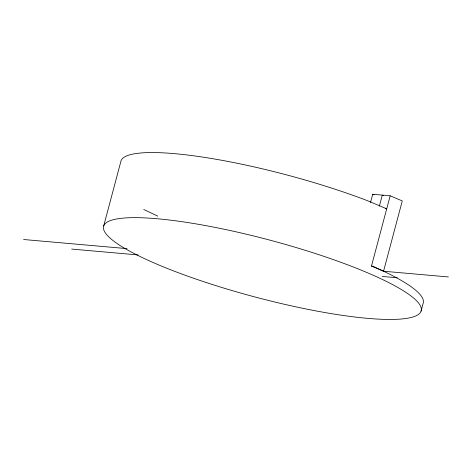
<?xml version="1.0" encoding="UTF-8"?>
<svg xmlns="http://www.w3.org/2000/svg" width="472" height="472" viewBox="0 0 472 472"><rect width="100%" height="100%" fill="white"/><g stroke="black" fill="none" stroke-linecap="round" stroke-linejoin="round"><path stroke-width="0.71" d="M103.716 225.905L121.033 160.81A164.309 29.382 14.9 0 1 367.493 200.7L386.71 208.83L385.276 208.701M370.514 202.494L372.703 194.269L390.173 195.809L402.268 200.93L383.559 271.235A164.309 29.382 14.9 0 1 423.124 303.378L421.048 311.19A164.309 29.382 14.9 0 1 174.587 271.3A164.309 29.382 14.9 0 1 191.508 223.15A164.309 29.382 14.9 0 1 421.048 311.19M379.388 206.081L382.302 195.119L383.636 195.709M448.4 276.946L383.559 271.235L371.464 266.114L390.173 195.809M371.464 266.114L373.033 266.249L383.559 271.235M23.6 239.51L127.021 248.626M71.685 249.08L138.131 254.933M382.178 276.439L397.229 277.766M372.703 194.269L374.048 194.842M143.748 209.491L157.79 216.135"/></g></svg>
